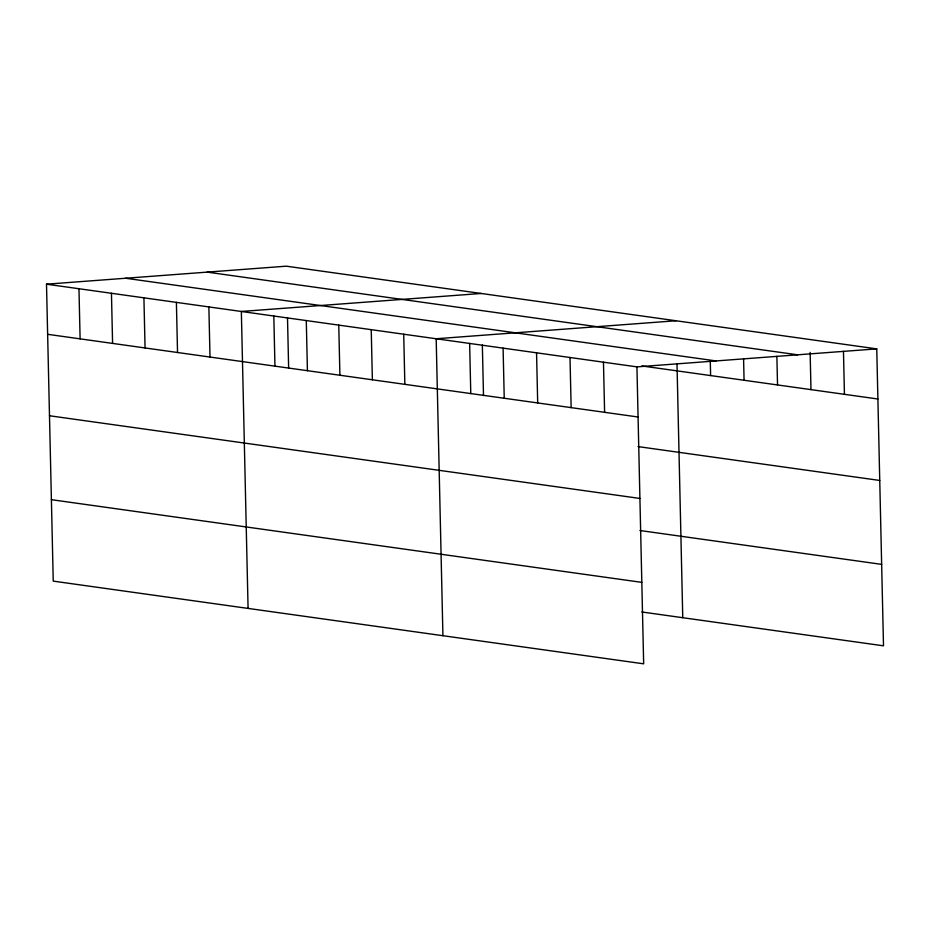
<?xml version="1.0" encoding="UTF-8"?>
<svg xmlns="http://www.w3.org/2000/svg" width="930" height="930" viewBox="0 0 930 930"><rect width="100%" height="100%" fill="white"/><g stroke="black" fill="none" stroke-linecap="round" stroke-linejoin="round"><path stroke-width="1.4" d="M46.5 284.185L636.934 366.873L643.665 663.822L53.242 581.122L46.5 284.185L286.335 266.178L876.758 348.878L883.5 645.815L641.805 611.975M481.17 293.473L241.347 311.469L248.078 608.418M676.017 320.757L436.182 338.752L442.924 635.702M636.934 366.873L876.758 348.878M207.192 272.118L797.615 354.807M125.643 278.244L716.077 360.933M641.851 365.943L877.897 399.005M47.639 334.312L638.061 417M638.061 446.598L879.745 480.45M49.488 415.757L639.91 498.445M639.956 530.519L881.652 564.371M51.394 499.677L641.816 582.366M843.463 351.342L844.44 394.32M810.135 352.389L810.983 389.624M776.875 356.295L777.527 384.939M743.582 358.771L744.07 380.254M710.288 361.247L710.613 375.569M676.994 363.723L682.76 617.706M603.465 362.189L604.605 412.316M570.009 357.504L571.148 407.631M536.552 352.819L537.691 402.946M503.095 348.122L504.234 398.261M482.345 345.007L483.495 395.552M469.638 343.437L470.778 393.564M403.713 334.207L404.852 384.334M371.233 329.662L372.372 379.789M338.764 325.116L339.903 375.243M306.284 320.559L307.423 370.686M287.498 317.711L288.649 368.268M273.815 316.014L274.955 366.141M208.866 306.923L210.006 357.05M176.398 302.366L177.537 352.505M143.918 297.821L145.057 347.948M111.449 293.276L112.588 343.402M78.969 288.73L80.108 338.857"/></g></svg>
